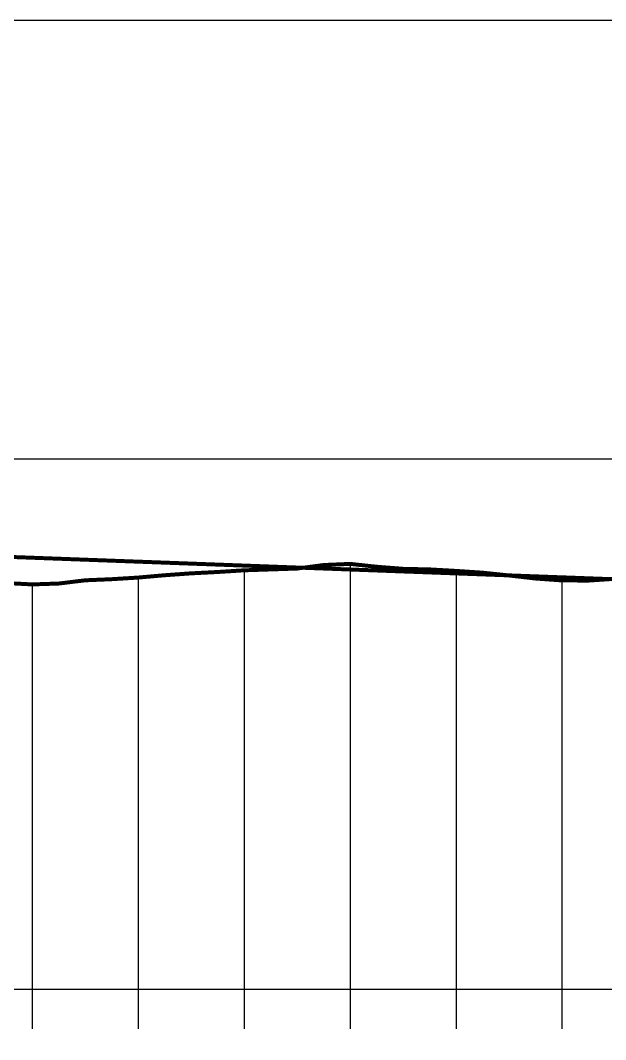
# Model space of a CAD drawing. Header units: metres. Extents: x 750563 to 756046, y 4495933 to 4497284.
# Drawn here: x 755798.3 to 755842.5, y 4496237.6 to 4496314.5 of the extents above; entities that cross this region are included whole.
import ezdxf

# ---------------------------------------------------------------- set-up
doc = ezdxf.new("R2010")
doc.units = ezdxf.units.M
doc.layers.add('00_HOJAS', color=250, linetype='Continuous', plot=False)
for name, color, linetype in [('L60', 252, 'Continuous'), ('M999L61', 36, 'Continuous'), ('M999L62', 160, 'Continuous')]:
    doc.layers.add(name, color=color, linetype=linetype)

msp = doc.modelspace()

# ---------------------------------------------------------------- linework, layer by layer
at = {"layer": '00_HOJAS'}
msp.add_lwpolyline([(756045.99128, 4496314.54099), (755664.9913, 4496314.54099), (755664.9913, 4496207.48814), (756045.99128, 4496207.48814)], close=True, dxfattribs=at)
at = {"layer": 'L60'}
for p, q in [((755695.24612, 4496281.45302), (755995.24612, 4496281.45302)), ((755823.24612, 4496273.5331), (755823.24612, 4496241.45302)), ((755807.24612, 4496272.50234), (755807.24612, 4496241.45302)), ((755815.24612, 4496273.04921), (755815.24612, 4496241.45302)), ((755831.24612, 4496273.00331), (755831.24612, 4496241.45302)), ((755799.24612, 4496271.98573), (755799.24612, 4496241.45302)), ((755839.24612, 4496272.28652), (755839.24612, 4496241.45302)), ((755799.24612, 4496242.45302), (755799.24612, 4496238.45302)), ((755807.24612, 4496242.45302), (755807.24612, 4496238.45302)), ((755815.24612, 4496242.45302), (755815.24612, 4496238.45302)), ((755823.24612, 4496242.45302), (755823.24612, 4496238.45302)), ((755831.24612, 4496242.45302), (755831.24612, 4496238.45302)), ((755839.24612, 4496242.45302), (755839.24612, 4496238.45302)), ((755695.24612, 4496241.45302), (755995.24612, 4496241.45302))]:
    msp.add_line(p, q, dxfattribs=at)
at = {"layer": 'M999L61', "const_width": 0.3, "flags": 128}
msp.add_lwpolyline([(755797.24612, 4496272.08876), (755799.24612, 4496271.98573), (755801.24612, 4496272.05116), (755803.24612, 4496272.29579), (755805.24612, 4496272.3788), (755807.24612, 4496272.50234), (755809.24612, 4496272.67812), (755811.24612, 4496272.82021), (755813.24612, 4496272.92226), (755815.24612, 4496273.04921), (755817.24612, 4496273.11562), (755819.24612, 4496273.18202), (755821.24612, 4496273.44765), (755823.24612, 4496273.5331), (755825.24612, 4496273.31777), (755827.24612, 4496273.16152), (755829.24612, 4496273.11708), (755831.24612, 4496273.00331), (755833.24612, 4496272.87001), (755835.24612, 4496272.66103), (755837.24612, 4496272.42958), (755839.24612, 4496272.28652), (755841.24612, 4496272.2748), (755843.24612, 4496272.41005)], dxfattribs=at)
at = {"layer": 'M999L62', "const_width": 0.3, "flags": 128}
msp.add_lwpolyline([(755695.24612, 4496277.83974), (755846.28909, 4496272.25917)], dxfattribs=at)

doc.saveas('drawing.dxf')
